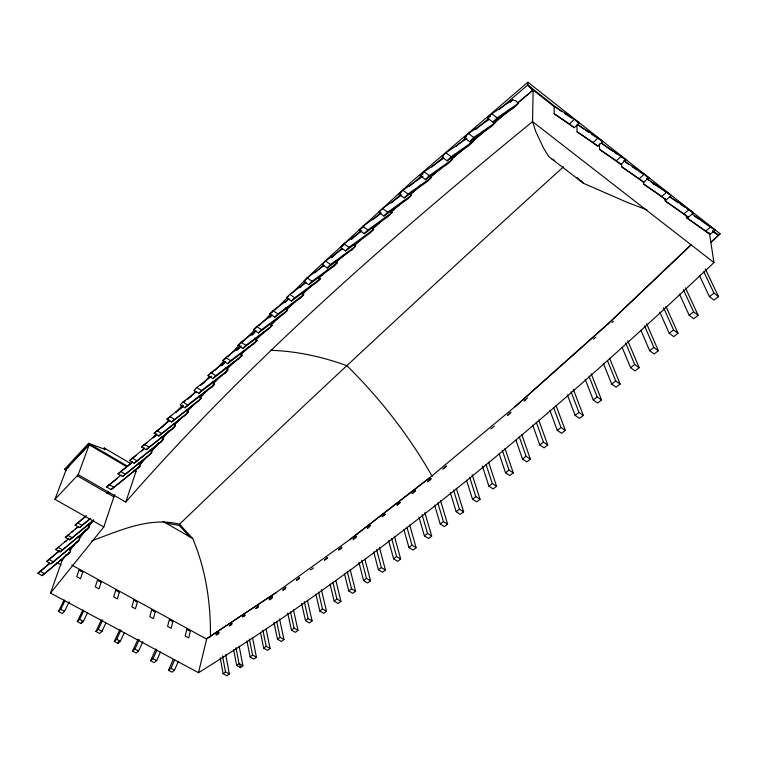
<?xml version="1.0" encoding="UTF-8"?>
<svg xmlns="http://www.w3.org/2000/svg" width="758" height="758" viewBox="0 0 758 758"><rect width="100%" height="100%" fill="white"/><g stroke="black" fill="none" stroke-linecap="round" stroke-linejoin="round"><path stroke-width="1.14" d="M77.401 475.882L113.871 496.878L103.808 526.962L54.946 499.332L78.216 474.66L125.762 502.061C248.065 361.869 388.845 239.244 532.533 121.621L533.149 90.098L527.767 85.029L527.9 82.205L720.1 233.796L710.653 242.683M313.177 567.733L313.045 568.462L310.344 569.827M342.625 248.681L325.514 260.998L322.074 264.523L327.124 267.972L351.949 249.818L355.445 246.303L353.882 244.607M323.77 265.764L307.085 277.864L303.731 281.303L308.743 284.686L333.946 266.143L337.319 262.742L335.785 261.074M305.768 282.696L289.745 294.398L286.467 297.752L291.451 301.068L316.702 282.364L320.028 279.02L318.568 277.068M289.101 298.794L272.984 310.647L269.791 313.926L274.737 317.185L300.5 297.979L303.693 294.748L302.167 293.081M62.592 559.413L66.23 554.79L62.355 559.849L50.521 593.04L198.492 672.697L206.754 638.653L276.357 592.386M190.391 631.054L188.676 637.914L185.179 636L186.913 629.149L190.391 631.054L186.913 629.149M240.788 346.302L225.751 357.577L222.786 360.628L227.627 363.698L253.835 343.8L256.924 340.56L254.707 338.153M253.835 343.8L256.924 340.56M225.647 361.538L210.951 372.633L208.052 375.608L212.856 378.621L238.893 358.742L241.859 355.748L242.039 355.066L240.637 353.541M172.919 621.456L171.109 628.306L167.575 626.373L169.404 619.532L172.919 621.456L169.404 619.532M238.893 358.742L242.039 355.066M211.539 376.3L196.777 387.518L193.953 390.427L198.719 393.383L225.145 373.078L228.016 369.696L225.931 367.422M225.145 373.078L226.642 371.164M155.267 611.763L153.362 618.594L149.79 616.642L151.714 609.811L155.267 611.763L151.714 609.811M183.502 405.691L166.883 419.165L171.583 422.017L198.492 401.115L201.154 398.187L199.051 395.903M198.492 401.115L201.154 398.187M137.435 601.966L135.436 608.788L131.826 606.817L133.844 599.995L137.435 601.966L133.844 599.995M169.792 420.377L154.073 433.216L158.735 436.011L185.464 415.119L188.183 411.878L186.174 409.69M185.464 415.119L188.183 411.878M156.859 434.381L141.538 446.945L146.171 449.693L172.71 428.829L172.985 427.957M172.71 428.829L175.496 425.276L174.217 423.874M119.413 592.064L117.31 598.877L113.672 596.878L115.785 590.075L119.413 592.064L115.785 590.075M144.02 448.641L129.59 460.551L134.175 463.252L160.829 442.189L163.434 438.617L161.539 436.561M160.829 442.189L163.434 438.617M132.299 462.001L117.954 473.883L122.502 476.536L149.459 455.113L151.903 451.957L149.98 449.864M149.459 455.113L151.903 451.957M120.91 475.095L106.632 486.958L111.151 489.573L138.297 467.885L140.628 464.995L138.695 462.892M101.202 582.068L99.004 588.862L95.319 586.844L97.536 580.05L101.202 582.068L97.536 580.05M138.297 467.885L140.628 464.995M125.762 502.061L136.099 471.239L135.256 469.932M82.793 571.958L80.5 578.733L76.776 576.696L79.097 569.921L82.793 571.958L79.097 569.921M68.94 538.313L55.722 549.512L60.072 551.909L87.094 529.728L89.169 526.782L87.388 524.849M87.094 529.728L89.169 526.782M59.465 550.564L46.626 561.489L50.938 563.848L77.714 541.752L79.855 538.559L78.15 536.692M77.714 541.752L77.97 541.013M49.867 563.071L37.9 573.313L42.173 575.635L68.4 553.88L69.992 552.212L70.759 550.014L69.186 548.299M104.234 447.997L104.718 449.882L105.172 449.399L104.234 447.997L130.746 463.593M68.4 553.88L68.912 552.43M78.216 474.66L89.226 444.728L88.572 443.345L105.172 449.399M54.946 499.332L66.647 468.444M173.203 659.574L168.466 670.28L172.019 672.175L174.473 670.176L178.263 661.573M168.466 670.28L170.92 668.281L174.719 659.668M155.921 648.943L150.615 660.739L154.196 662.653L156.631 660.625L160.497 652.013M150.615 660.739L153.04 658.702L156.915 650.08M137.984 639.278L132.565 651.103L136.194 653.036L138.6 650.98L142.883 641.571M132.565 651.103L134.971 649.038L139.273 639.629M119.698 629.851L114.335 641.363L118.002 643.315L120.38 641.221L124.265 632.854M114.335 641.363L116.713 639.259L121.1 629.841M118.002 643.315L118.968 641.221M101.383 619.978L95.906 631.509L99.611 633.489L101.97 631.367L105.93 622.981M95.906 631.509L98.265 629.386L102.737 619.949M671.37 198.16L669.684 196.786M82.868 610.01L77.288 621.56L81.03 623.559L83.361 621.408L87.397 613.004M77.288 621.56L79.618 619.4L83.664 610.995M81.03 623.559L82.035 621.465M69.186 601.871L64.553 611.336L62.251 613.525L58.47 611.507L60.763 609.309L64.894 600.895M58.47 611.507L64.155 599.938M601.71 143.281L625.956 159.853L620.916 164.382L599.597 149.449L599.322 143.954M583.774 129.144L577.435 124.151M114.922 494.538L113.33 497.485L113.871 496.878M69.821 550.223L76.321 541.961M79.22 538.284L86.44 529.103M88.61 526.346L93.67 519.912M69.878 550.166L75.705 542.775M79.344 538.161L85.9 529.842M88.089 527.075L93.187 520.604M50.521 593.04L103.808 526.962M129.845 464.673L132.119 462.029M141.196 451.436L144.219 447.902M153.287 437.309L156.319 433.775M108.347 491.961L106.821 493.742L110.052 493.022M139.813 464.654L146.654 456.742M151.212 451.474L158.82 442.681M162.619 438.285L168.702 431.255M139.879 464.588L146.815 456.572M151.448 451.228L156.84 444.993M162.24 438.759L169.176 430.743M127.467 466.17L88.572 443.345L64.458 469.363L65.396 469.837L88.828 444.605L126.88 466.814M89.226 444.728L65.396 469.837M162.468 426.754L168.93 419.837M176.197 412.058L182.659 405.142M190.732 396.5L195.583 391.317M202.85 383.539L209.312 376.622M214.959 370.567L223.847 361.064M227.883 356.743L239.528 344.975M222.056 365.347L225.287 361.888M174.293 425.229L182.128 416.938M186.999 411.774L194.493 403.806M199.989 397.997L208.232 389.233M212.97 384.221L221.165 375.523M226.775 369.591L234.099 361.812M270.597 323.998L272.075 325.608L269.062 328.669L242.816 348.472L237.946 345.345L240.987 342.218L255.853 331.142M196.777 391.479L182.934 402.053L180.167 404.905L184.895 407.804L211.776 387.035L214.523 384.249L212.297 381.824M285.378 307.89L287.547 310.249L284.468 313.386L258.431 332.904L253.513 329.721L256.63 326.518L272.255 314.958M372.074 227.874L373.59 229.522L370.112 233.038L345.515 250.898L340.427 247.383L343.961 243.763L361.699 231.086M212.856 378.621L215.765 375.655L241.859 355.748M227.627 363.698L230.603 360.666L256.877 340.73M198.719 393.383L201.552 390.484L227.855 370.302M242.816 348.472L245.867 345.364L272.075 325.608M184.895 407.804L187.671 404.971L214.523 384.249M258.431 332.904L261.548 329.721L287.547 310.249M390.541 210.97L392.028 212.591L388.456 216.191L364.228 233.663L359.112 230.072L362.731 226.367L380.867 213.51M171.583 422.017L201.069 398.462M274.737 317.185L277.94 313.916L303.693 294.748M158.735 436.011L187.993 412.523M291.451 301.068L294.729 297.723L320.028 279.02M146.171 449.693L175.183 426.299M401.38 195.28L382.525 208.535L378.801 212.335L383.955 216.002L407.776 198.947L411.442 195.242L409.86 193.527M308.743 284.686L312.106 281.256L337.319 262.742M134.175 463.252L163.036 439.877M429.843 175.828L431.387 177.505L427.635 181.285L404.241 197.904L399.059 194.162L402.886 190.267L423.059 176.197M327.124 267.972L330.573 264.466L355.445 246.303M510.314 102.245L512.711 99.791L516.018 100.89L518.32 103.401L514.142 107.579L492.899 122.18L487.593 118.106L491.876 113.785L512.711 99.791M122.502 476.536L151.619 452.858M90.505 518.661L79.514 527.587L75.099 525.105L86.355 515.554M345.515 250.898L349.05 247.298L373.59 229.522M111.151 489.573L140.401 465.687M450.688 157.948L452.175 159.568L448.319 163.444L425.399 179.599L420.188 175.78L424.12 171.782L443.8 158.176M364.228 233.663L367.857 229.977L392.028 212.591M93.802 520.187L69.689 539.876L65.311 537.441L78.263 526.488M466.862 138.468L445.912 152.813L441.876 156.915L447.116 160.81L469.515 145.148L473.485 141.178L472.054 139.614M383.955 216.002L387.689 212.212L411.442 195.242M404.241 197.904L408.069 194.029L431.387 177.505M494.064 120.873L495.514 122.445L491.44 126.52L469.6 141.67L464.322 137.681L468.482 133.474L488.853 119.66M79.514 527.587L89.88 518.709M425.399 179.599L429.341 175.619L452.175 159.568M69.689 539.876L92.76 520.613M300.5 297.979L301.836 296.634M447.116 160.81L451.171 156.726L473.485 141.178M60.072 551.909L88.762 527.956M469.6 141.67L473.769 137.482L495.514 122.445M50.938 563.848L79.344 540.028M492.899 122.18L497.191 117.878L518.32 103.401M42.173 575.635L69.992 552.212M525.294 399.741L524.091 400.944L527.559 397.912M333.946 266.143L334.752 265.338M351.949 249.818L353.342 248.444M242.901 341.65L254.679 330.005M258.895 325.845L270.672 314.21M274.879 310.05L287.509 297.581M291.716 293.422L314.437 270.976L413.063 180.508L527.9 82.205M236.809 349.997L241.016 345.847M251.969 335.045L256.185 330.895M269.659 317.602L271.345 315.944M284.828 302.65L288.192 299.325M299.988 287.699L305.881 281.881M240.599 354.99L249.031 346.728M255.692 340.2L264.21 331.871M270.777 325.419L281.711 314.703M286.714 309.814L295.393 301.324M302.139 294.72L312.713 284.335M318.578 278.584L323.022 274.263M317.621 281.133L320.094 278.736M515.497 406.288L515.08 406.667L607.831 323.979M91.661 540.88C119.281 530.761 149.667 516.53 179.542 524.233C305.417 402.858 433.841 284.146 563.497 166.826M554.193 113.795L569.504 123.99L574.469 119.252L579.226 122.995L574.251 127.714L554.193 113.795L554.164 107.342L554.572 106.821L556.457 107.636L574.469 119.252M607.395 324.396L691.324 244.616M691.22 244.73L609.802 322.226L516.179 405.729L429.9 477.568M710.616 242.427L720.1 233.796M577.065 131.75L593.097 142.523L598.1 137.88L602.771 141.566L597.768 146.19L577.065 131.75L576.885 125.231L577.283 124.71L579.254 125.591L598.1 137.88M709.422 232.933L713.932 262.571C554.411 413.726 385.443 556.4 198.492 672.697M315.148 272.747L323.808 264.817M331.606 257.682L341.991 248.169M351.522 239.443L361.045 230.726M373.163 219.621L380.961 212.486M391.355 202.973L400.878 194.256M409.538 186.326L421.041 176.235M321.932 275.306L328.413 269.403M336.021 262.439L343.81 255.351M354.308 245.819L362.874 238.012M372.434 229.314L385.358 217.546M390.512 212.856L403.701 200.87M410.286 194.853L420.747 185.35M599.597 149.449L616.32 160.772L621.352 156.214M621.797 166.874L639.183 178.736L644.243 174.274L648.782 177.855L643.713 182.299L621.797 166.874L621.56 163.548M490.89 428.924L494.207 426.271M643.675 184.052L661.706 196.426L666.794 192.058L671.266 195.583L666.168 199.932L643.675 184.052L643.466 181.806M431.804 167.035L443.458 157.067M456.022 146.341L465.886 137.909M475.749 129.485L488.304 118.75M499.067 109.559L527.767 85.029L561.043 111.246M419.373 186.61L421.173 185.075M430.174 177.429L440.076 169.006M451.777 159.057L464.379 148.341M470.68 142.987L487.782 128.443M494.983 122.313L510.276 109.304M517.477 103.183L533.149 90.098L554.515 106.925M430.421 177.097L442.094 167.186M451.076 159.559L466.341 146.597M469.932 143.546L487.887 128.301M494.169 122.957L510.333 109.237M517.515 103.135L532.779 90.174L527.767 85.029M665.23 200.974L683.877 213.86L689.003 209.568L693.399 213.036L688.273 217.309L665.23 200.974L664.974 198.71M37.9 573.313L49.45 563.8M46.626 561.489L58.489 551.767M686.473 217.65L705.726 231.019L710.871 226.813L715.201 230.233L710.057 234.421L686.473 217.65L686.17 215.367M55.722 549.512L57.542 548.025M64.828 542.093L66.657 540.606M65.311 537.441L68.969 534.475M71.716 532.249L73.545 530.761M75.374 529.283L78.121 527.056M611.801 322.548L613.383 321.259M75.099 525.105L85.209 516.956M593.552 339.063L595.873 337.177M106.632 486.958L117.518 478.336M117.954 473.883L119.764 472.452M121.583 471.021L131.579 463.138M129.59 460.551L135.966 455.549M141.433 451.266L143.253 449.845M141.538 446.945L146.995 442.7M153.353 437.745L156.082 435.623M222.52 655.812L225.496 671.872L223.136 673.71L220.218 657.811M709.441 296.662L713.979 293.138L718.537 296.634L713.998 300.149L709.441 296.662L699.369 275.353M206.754 638.653L274.946 593.4L350.907 538.786L430.023 477.474M235.984 647.635L239.045 663.62L236.648 665.486L233.635 649.663M689.193 315.319L693.608 311.879L698.146 315.3L693.722 318.72L689.193 315.319L679.471 294.076M252.528 637.611L256.441 657.205L253.987 659.1L250.102 656.959L252.556 655.054L249.373 638.994M225.704 654.438L229.342 673.966L226.983 675.795L223.013 673.644M154.073 433.216L163.406 425.987M349.969 539.497L430.146 477.369M669.21 333.274L673.521 329.929L678.022 333.283L673.71 336.609L669.21 333.274L659.83 312.116M266.115 629.216L270.075 648.441L267.574 650.364L263.68 648.194L266.172 646.261L262.893 630.268M649.663 350.717L653.87 347.458L658.351 350.736L654.135 353.977L649.663 350.717L640.861 330.213M237.595 664.757L236.515 665.42L240.513 667.599L242.92 665.742L239.158 646.261M279.588 618.973L283.975 639.515L281.417 641.476L277.494 639.278L280.043 637.307L276.67 621.38M630.59 367.687L634.702 364.522L639.146 367.725L635.033 370.889L630.59 367.687L622.091 347.268M293.469 609.83L297.989 630.343L295.383 632.343L291.451 630.116L294.047 628.107L290.504 611.933M611.687 384.022L615.704 380.933L620.12 384.079L616.102 387.158L611.687 384.022L603.283 363.186M307.435 600.374L312.106 620.906L309.454 622.943L305.493 620.679L308.146 618.642L304.28 601.539M593.258 399.949L597.171 396.936L601.558 400.016L597.645 403.019L593.258 399.949L585.138 379.199M321.392 589.591L326.49 611.289L323.78 613.364L319.8 611.071L322.51 608.987L318.568 592.102M166.883 419.165L170.588 416.313M176.15 412.039L182.631 407.046M575.133 415.403L578.96 412.456L583.328 415.479L579.5 418.416L575.133 415.403L567.297 394.738M335.908 580.647L340.929 601.35L338.163 603.472L334.164 601.141L336.922 599.019L332.857 582.125M557.253 430.345L560.986 427.474L565.326 430.44L561.583 433.301L557.253 430.345L549.901 410.372M350.205 569.722L355.578 591.174L352.754 593.334L348.737 590.965L351.551 588.805L347.372 571.987M539.791 444.946L543.439 442.141L547.759 445.05L544.102 447.845L539.791 444.946L532.722 425.143M364.949 559.281L370.501 580.789L367.621 582.987L363.575 580.581L366.455 578.373L361.803 560.257M522.508 459.045L526.071 456.307L530.363 459.159L526.782 461.887L522.508 459.045L515.933 440.066M183.853 402.081L185.701 400.669M187.548 399.258L191.234 396.434M379.398 547.352L385.434 570.007L382.496 572.252L378.422 569.817L381.359 567.562L376.622 549.664M505.52 472.765L509.006 470.083L513.27 472.897L509.774 475.56L505.52 472.765L499.115 453.682M394.444 536.342L400.679 559.016L397.666 561.308L393.582 558.826L396.576 556.524L391.621 538.36M488.91 486.172L492.321 483.557L496.566 486.314L493.145 488.919L488.91 486.172L482.363 466.066M409.671 524.953L416.114 547.721L413.053 550.062L408.932 547.541L412.001 545.192L406.98 527.36M424.831 512.579L431.69 536.067L428.554 538.455L424.414 535.887L427.55 533.49L422.073 514.644M456.297 488.237L463.631 511.858L460.352 514.36L456.174 511.707L459.443 509.205L453.511 489.99M472.499 499.171L475.834 496.613L480.051 499.314L476.706 501.862L472.499 499.171L466.521 480.269M440.474 500.488L447.59 524.157L444.387 526.602L440.227 523.996L443.43 521.542L437.792 502.734M200.406 385.519L205.011 382.013M208.052 375.608L209.9 374.215M211.738 372.832L213.576 371.439M220.948 365.868L224.624 363.082M222.786 360.628L226.557 357.804M236.922 350.016L240.693 347.183M237.946 345.345L242.607 341.867M251.921 334.913L253.788 333.52M253.513 329.721L256.28 327.664M269.791 313.926L272.653 311.832M286.467 297.752L288.362 296.369M331.644 257.616L333.558 256.232M340.427 247.383L344.189 244.682M359.112 230.072L363.916 226.661M399.059 194.162L400.925 192.864M420.188 175.78L423.03 173.809M464.322 137.681L466.198 136.402M487.593 118.106L490.473 116.173M68.77 467.553L64.458 469.363L66.477 470.519M60.252 560.134L62.355 559.849M165.898 523.048L179.191 525.465L189.888 536.891M647 209.89L627.084 202.329L583.442 183.284L548.764 156.593L543.448 147.895L535.792 131.617L532.287 120.693M552.099 159.152L554.098 160.08M60.763 609.309L64.553 611.336M79.618 619.4L83.361 621.408M98.265 629.386L101.97 631.367M116.713 639.259L120.38 641.221M134.971 649.038L138.6 650.98M153.04 658.702L156.631 660.625M170.92 668.281L174.473 670.176M40.022 571.181L44.305 573.503M225.496 671.872L229.342 673.966M56.964 562.625L60.981 564.833M48.787 559.309L53.098 561.669M239.045 663.62L242.92 665.742M71.688 564.975L206.489 639.051M57.921 547.285L62.279 549.683M252.556 655.054L256.441 657.205M67.547 535.157L71.934 537.602M266.172 646.261L270.075 648.441M280.043 637.307L283.975 639.515M77.382 522.774L81.807 525.266M294.047 628.107L297.989 630.343M308.146 618.642L312.106 620.906M163.065 521.419L192.684 538.502C205.835 569.429 210.876 603.425 210.44 636.9M109.057 484.476L113.586 487.091M322.51 608.987L326.49 611.289M120.427 471.343L124.994 474.006M336.922 599.019L340.929 601.35M133.588 470.86L135.625 472.054M134.213 470.131L136.099 471.239M132.129 457.946L136.724 460.665M351.551 588.805L355.578 591.174M366.455 578.373L370.501 580.789M144.134 444.283L148.767 447.049M156.716 430.497L161.388 433.301M381.359 567.562L385.434 570.007M169.593 416.388L174.293 419.25M396.576 556.524L400.679 559.016M182.934 402.053L187.671 404.971M412.001 545.192L416.114 547.721M196.777 387.518L201.552 390.484M427.55 533.49L431.69 536.067M210.951 372.633L215.765 375.655M443.43 521.542L447.59 524.157M225.751 357.577L230.603 360.666M459.443 509.205L463.631 511.858M240.987 342.218L245.867 345.364M564.89 113.7L572.536 118.655M575.407 120.513L579.226 122.995M256.63 326.518L261.548 329.721M585.688 130.367L588.54 132.233M591.382 134.1L602.771 141.566M272.984 310.647L277.94 313.916M607.12 147.384L612.767 151.117M614.653 152.367L617.476 154.234M620.309 156.11L625.956 159.853M644.243 174.274L623.853 160.677L628.221 164.164M632.153 166.741L637.042 170.01M638.994 171.317L643.893 174.586M645.844 175.894L648.782 177.855M289.745 294.398L294.729 297.723M646.612 178.5L666.794 192.058M650.933 181.901L671.266 195.583M669.977 196.701L689.003 209.568M672.346 198.776L678.088 202.661M680.959 204.613L684.787 207.199M686.701 208.497L693.399 213.036M712.899 231.484L718.338 235.16L712.804 230.792M307.085 277.864L312.106 281.256M692.063 214.012L710.871 226.813M694.385 216.049L699.122 219.27M701.008 220.559L715.201 230.233M325.514 260.998L330.573 264.466M343.961 243.763L349.05 247.298M362.731 226.367L367.857 229.977M712.577 231.086L718.338 235.16M382.525 208.535L387.689 212.212M402.886 190.267L408.069 194.029M424.12 171.782L429.341 175.619M445.912 152.813L451.171 156.726M468.482 133.474L473.769 137.482M491.876 113.785L497.191 117.878M532.533 121.621L713.932 262.571M601.729 143.253L606.163 146.787M647.379 179.21L649.094 180.603M652.666 183.417L654.467 184.838M569.504 123.99L574.251 127.714M593.097 142.523L597.768 146.19M616.32 160.772L620.916 164.382M639.183 178.736L643.713 182.299M661.706 196.426L666.168 199.932M683.877 213.86L688.273 217.309M705.726 231.019L710.057 234.421M179.542 524.233L192.684 538.502M577.056 177.41L580.183 180.774M581.178 180.745L583.442 183.284M705.328 268.976L718.537 296.634M703.822 271.809L713.979 293.138M685.459 287.86L698.146 315.3M683.328 289.565L693.608 311.879M665.941 306.289L678.022 333.283M663.601 307.701L673.521 329.929M646.631 323.732L658.351 350.736M644.537 325.864L653.87 347.458M627.776 340.702L639.146 367.725M625.682 343.004L634.702 364.522M609.574 358.212L620.12 384.079M607.433 360.571L615.704 380.933M591.174 373.732L601.558 400.016M588.994 376.167L597.171 396.936M573.304 389.328L583.328 415.479M571.068 391.782L578.96 412.456M556.012 405.388L565.326 430.44M553.586 407.482L560.986 427.474M538.72 419.998L547.759 445.05M536.294 422.234L543.439 442.141M521.76 434.59L530.363 459.159M519.211 436.617L526.071 456.307M504.999 448.537L513.27 472.897M502.346 450.366L509.006 470.083M488.607 462.162L496.566 486.314M486.096 464.54L492.321 483.557M472.168 474.641L480.051 499.314M469.818 477.692L475.834 496.613M450.309 492.586L456.174 511.707M434.637 505.179L440.227 523.996M418.966 516.984L424.414 535.887M403.929 529.662L408.932 547.541M388.636 540.606L393.582 558.826M373.703 551.862L378.422 569.817M358.941 562.408L363.575 580.581M344.53 573.967L348.737 590.965M330.071 584.058L334.164 601.141M315.84 594.007L319.8 611.071M301.608 603.396L305.493 620.679M287.746 613.099L291.451 630.116M273.941 622.375L277.494 639.278M260.449 632.361L263.68 648.194M246.975 641.05L250.102 656.959M239.86 664.197L240.513 667.599M270.938 350.329A348.879 225.126 55.8 0 1 346.832 365.631A363.973 256.005 48.1 0 1 432.24 476.394M510.835 412.314L507.434 415.498L510.835 412.314M446.206 466.028L443.07 468.965L446.206 466.028M430.923 478.639L430.838 479.492L427.72 481.936L427.796 481.122L430.923 478.639M415.375 490.767L412.229 493.629L415.375 490.767M400.101 502.639L397.05 505.074L400.101 502.639M385.149 514.199L382.146 516.691L385.149 514.199M370.501 525.474L367.507 528.307L370.501 525.474M356.146 536.522L355.985 537.611L353.143 539.696L353.285 538.767L356.146 536.522M341.706 547.172L341.517 548.441L338.646 550.156L338.769 549.351L341.706 547.172M327.304 557.566L327.153 558.466L324.348 560.153L327.304 557.566M299.325 577.615L299.126 578.742L296.425 580.353L299.325 577.615M285.738 587.317L285.453 588.833L282.81 590.406L283.009 589.336L285.738 587.317M272.226 596.736L271.857 598.63L269.204 599.843L269.431 598.706L272.226 596.736M258.535 605.879L258.213 607.414L255.617 608.598L258.535 605.879M242.371 616.756L244.825 616.046L245.08 614.852L242.371 616.756M231.882 623.626L231.616 624.8L229.124 625.918L231.882 623.626M218.929 632.115L218.493 634.01L216.049 635.109L216.314 633.953L218.929 632.115M214.429 384.135L211.709 387.092L214.429 384.135"/></g></svg>
